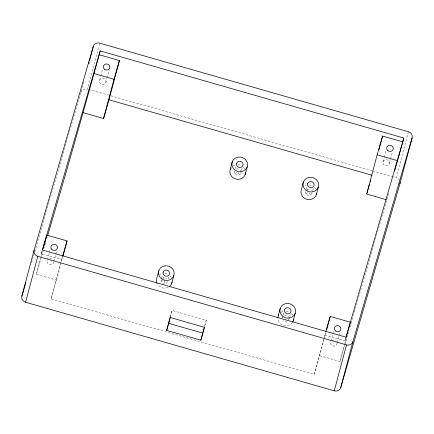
<?xml version="1.0" encoding="UTF-8"?>
<svg xmlns="http://www.w3.org/2000/svg" width="434" height="434" viewBox="0 0 434 434"><rect width="100%" height="100%" fill="white"/><g stroke="black" fill="none" stroke-linecap="round" stroke-linejoin="round"><path stroke-width="0.33" stroke-dasharray="2.17 1.63" d="M161.074 279.881L161.009 280.331A3.293 3.049 14.9 0 0 163.059 283.603L163.406 283.755M234.648 170.768L234.441 171.538A3.293 3.049 14.9 0 0 236.492 174.81L237.317 175.032A3.293 3.049 14.9 0 0 240.74 173.242L240.951 172.472M282.458 317.97L283.028 315.605M305.601 191.399L305.541 191.85A3.293 3.049 14.9 0 0 307.587 195.121L308.417 195.343A3.293 3.049 14.9 0 0 311.84 193.553L312.496 191.318M288.756 319.674L288.963 318.903M311.986 193.233L312.046 192.783M34.736 251.845L83.822 81.972M324.111 339.323L314.319 374.412L51.158 298.896L61.601 259.651L41.355 253.841L42.375 250.017M51.158 298.896L56.599 280.158L36.358 274.348L42.451 251.454M99.543 43.801L87.489 89.095A5.268 4.877 14.9 0 0 81.071 92.328M47.566 259.521L49.302 252.995M49.476 252.344L50.518 248.427M99.603 80.458L100.645 76.541M100.818 75.89L102.728 68.713M53.892 261.339L55.628 254.812M55.802 254.161L56.67 250.895M105.929 82.276A3.293 3.049 14.9 0 0 101.919 78.375A3.293 3.049 14.9 0 0 100.449 83.447A3.293 3.049 14.9 0 0 105.929 82.276L106.97 78.359M107.144 77.708L109.227 69.874M56.599 280.158L60.776 264.458M61.476 261.843L62.691 257.264M161.584 277.966L162.43 274.776M168.137 279.16L168.983 275.97M170.443 316.901L172.162 310.44L206.324 320.243L204.777 326.059M235.185 168.533L236.373 164.068M240.886 172.922L241.396 171.007M241.564 170.367L242.248 167.817M306.111 189.484L307.467 184.379M312.664 190.678L313.343 188.128M283.196 314.97L283.874 312.415M288.903 319.353L290.259 314.249M314.319 374.412L324.062 337.788M324.236 337.131L325.511 332.585M324.285 338.666L325.853 332.78M330.968 340.847L332.704 334.326M332.878 333.67L333.572 331.061M383.005 161.784L384.047 157.873M384.22 157.216L386.13 150.039M337.294 342.665L339.03 336.138M339.204 335.487L340.072 332.222M389.331 163.602A3.293 3.049 14.9 0 0 385.321 159.707A3.293 3.049 14.9 0 0 383.851 164.774A3.293 3.049 14.9 0 0 389.331 163.602L390.372 159.685M390.546 159.034L392.455 151.857M324.757 335.173L345.003 340.978L346.023 337.153M319.76 355.674L340.001 361.484L344.699 343.826M344.878 343.169L346.267 337.94M388.685 193.314L349.994 327.079M399.378 180.083A5.268 4.877 14.9 0 0 396.193 177.685L408.421 131.741M31.525 262.917L33.982 254.449M41.355 253.841L42.109 251.259M36.358 274.348L44.273 247.082M45.027 244.488L45.782 241.89M46.726 238.646L47.48 236.047M61.601 259.651L62.35 257.069M170.307 316.825L172.162 310.44M204.653 325.994L206.324 320.243M345.003 340.978L345.941 337.75M340.001 361.484L344.715 345.258M344.905 344.607L349.05 330.328M167.453 281.715L167.307 282.035A3.293 3.049 14.9 0 1 163.889 283.831M282.518 317.52L282.664 317.2M234.865 173.502L237.121 172.336M305.975 193.732L308.243 192.588M161.019 281.069L162.962 280.869M88.791 89.469L108.332 95.073M110.936 95.822L372.101 170.768M372.752 170.958L391.636 176.378M392.287 176.562L396.193 177.685M238.016 172.586L239.351 174.745M307.18 189.593L307.831 190.678M309.138 192.848L310.446 195.018M163.781 277.689L164.068 279.518M164.258 280.738L164.736 283.787M53.653 261.854A3.293 3.049 14.9 0 1 49.53 264.664A3.293 3.049 14.9 0 1 47.545 260.102M49.536 258.745A3.293 3.049 14.9 0 1 53.219 260.308M337.055 343.18A3.293 3.049 14.9 0 1 332.932 345.99A3.293 3.049 14.9 0 1 330.947 341.428M332.146 340.348A3.293 3.049 14.9 0 1 336.621 341.634M306.762 189.842A3.293 3.049 14.9 0 1 309.171 189.284L310.001 189.512A3.293 3.049 14.9 0 1 311.362 190.504M305.162 185.665A7.899 7.318 14.9 0 1 306.431 185.22M309.133 184.982A7.899 7.318 14.9 0 1 312.572 186.002M314.585 187.553A7.899 7.318 14.9 0 1 315.768 189.164M162.229 278.324A3.293 3.049 14.9 0 1 164.638 277.771L165.468 277.993A3.293 3.049 14.9 0 1 166.83 278.986M167.898 287.449A7.899 7.318 14.9 0 1 157.634 284.514M159.473 274.798A7.899 7.318 14.9 0 1 161.898 273.702M164.605 273.463A7.899 7.318 14.9 0 1 168.045 274.489M170.057 276.035A7.899 7.318 14.9 0 1 171.235 277.646M287.01 321.296A3.293 3.049 14.9 0 1 285.333 321.464L284.503 321.241A3.293 3.049 14.9 0 1 283.142 320.249M284.406 315.578A3.293 3.049 14.9 0 1 286.087 315.404L286.917 315.632A3.293 3.049 14.9 0 1 288.713 317.325M292.342 322.619A7.899 7.318 14.9 0 1 283.679 325.467A7.899 7.318 14.9 0 1 277.858 318.48M280.917 312.437A7.899 7.318 14.9 0 1 284.004 311.2M286.049 311.102A7.899 7.318 14.9 0 1 289.489 312.122M291.502 313.673A7.899 7.318 14.9 0 1 292.679 315.285M236.394 169.146A3.293 3.049 14.9 0 1 238.071 168.972L238.901 169.2A3.293 3.049 14.9 0 1 240.702 170.893M232.906 166.005A7.899 7.318 14.9 0 1 235.331 164.909M238.033 164.67A7.899 7.318 14.9 0 1 241.478 165.69M243.49 167.242A7.899 7.318 14.9 0 1 244.667 168.853"/><path stroke-width="0.65" d="M21.879 296.124L34.102 250.179L93.294 46.384A5.268 4.877 14.9 0 1 99.717 43.15L408.421 131.741A5.268 4.877 14.9 0 1 412.121 137.876L399.898 183.821L340.706 387.616A5.268 4.877 14.9 0 1 334.283 390.85L25.579 302.259A5.268 4.877 14.9 0 1 21.879 296.124L25.85 282.447M88.644 63.858L89.16 61.916M89.507 60.619L93.294 46.384M25.579 302.259L37.807 256.315A5.268 4.877 14.9 0 1 34.102 250.179M43.839 246.224L44.366 244.261M44.713 242.953L45.928 238.374M47.669 235.402C65.822 174.077 83.285 112.569 100.205 50.908L403.848 138.045L394.604 171.077M63.038 255.957L67.042 240.913L46.801 235.103L42.483 249.968M83.301 112.715L103.542 118.525L113.985 79.281L119.426 60.543L99.185 54.733M103.542 118.525L108.988 99.787L119.426 60.543M158.801 270.67L156.766 278.324A7.899 7.318 14.9 0 0 157.005 283.359M171.761 283.272L173.801 275.617A7.899 7.318 14.9 0 0 164.594 265.906A7.899 7.318 14.9 0 0 160.509 277.906A7.899 7.318 14.9 0 0 173.801 275.617M166.683 330.388L170.123 317.466L204.284 327.269L200.844 340.191L166.683 330.388L170.269 317.547M230.199 169.531L232.233 161.871M203.058 332.52L204.604 326.704M245.194 174.479L247.228 166.819A7.899 7.318 14.9 0 0 238.027 157.108A7.899 7.318 14.9 0 0 233.937 169.108A7.899 7.318 14.9 0 0 247.228 166.819M303.333 182.182L301.294 189.842A7.899 7.318 14.9 0 0 307.098 199.434A7.899 7.318 14.9 0 0 316.587 193.548M278.21 315.963L280.25 308.303M316.294 194.79L318.328 187.13A7.899 7.318 14.9 0 0 309.127 177.419A7.899 7.318 14.9 0 0 305.037 189.419A7.899 7.318 14.9 0 0 318.328 187.13M293.205 320.91L295.245 313.25A7.899 7.318 14.9 0 0 286.044 303.54A7.899 7.318 14.9 0 0 281.954 315.54A7.899 7.318 14.9 0 0 295.245 313.25M326.721 329.514L330.203 316.429L350.444 322.24L345.941 337.75M386.314 199.673L366.703 194.047L377.146 154.802L382.587 136.064L402.828 141.869M378.931 149.795L382.587 136.064M334.283 390.85L346.511 344.905A5.268 4.877 14.9 0 0 352.929 341.672L412.121 137.876M340.706 387.616L352.929 341.672M100.205 50.908L42.375 250.017L346.023 337.153L403.848 138.045M62.539 256.423L67.042 240.913M200.844 340.191L202.884 333.166L168.723 323.363M325.695 331.939L330.203 316.429M366.703 194.047L369.518 184.352M370.267 181.765L370.831 179.828M93.744 73.476L113.985 79.281M377.146 154.802L397.387 160.613M108.988 99.787L372.144 175.303M37.807 256.315L346.511 344.905M400.077 182.557A5.268 4.877 14.9 0 1 399.898 183.821M172.059 282.029A7.899 7.318 14.9 0 1 169.575 286.407M293.563 319.033A7.899 7.318 14.9 0 1 292.684 322.077M277.858 317.84A7.899 7.318 14.9 0 1 278.736 314.796M245.546 172.602A7.899 7.318 14.9 0 1 235.337 178.933A7.899 7.318 14.9 0 1 231.062 167.822M163.108 272.226L163.048 272.671A3.293 3.049 14.9 0 0 165.094 275.948L165.924 276.17A3.293 3.049 14.9 0 0 169.347 274.375L169.553 273.61A3.293 3.049 14.9 0 0 167.508 270.333L166.678 270.111A3.293 3.049 14.9 0 0 163.255 271.906L163.108 272.226M236.541 163.434L236.481 163.878A3.293 3.049 14.9 0 0 238.526 167.15L239.356 167.378A3.293 3.049 14.9 0 0 242.78 165.582L242.986 164.817A3.293 3.049 14.9 0 0 240.941 161.54L240.111 161.318A3.293 3.049 14.9 0 0 236.687 163.113L236.541 163.434M284.552 309.865L284.492 310.31A3.293 3.049 14.9 0 0 286.543 313.587L287.368 313.809A3.293 3.049 14.9 0 0 290.791 312.013L291.002 311.249A3.293 3.049 14.9 0 0 288.952 307.972L288.122 307.749A3.293 3.049 14.9 0 0 284.699 309.545L284.552 309.865M307.641 183.745L307.576 184.19A3.293 3.049 14.9 0 0 309.626 187.466L310.456 187.689A3.293 3.049 14.9 0 0 313.874 185.893L314.086 185.128A3.293 3.049 14.9 0 0 312.035 181.851L311.205 181.629A3.293 3.049 14.9 0 0 307.787 183.425L307.641 183.745M104.268 69.093A3.293 3.049 14.9 0 0 109.748 67.916A3.293 3.049 14.9 0 0 105.739 64.02A3.293 3.049 14.9 0 0 104.268 69.093M387.671 150.419A3.293 3.049 14.9 0 0 393.15 149.242A3.293 3.049 14.9 0 0 389.141 145.347A3.293 3.049 14.9 0 0 387.671 150.419M51.879 249.458A3.293 3.049 14.9 0 0 57.364 248.286A3.293 3.049 14.9 0 0 53.355 244.391A3.293 3.049 14.9 0 0 51.879 249.458M335.281 330.789A3.293 3.049 14.9 0 0 340.766 329.612A3.293 3.049 14.9 0 0 336.757 325.717A3.293 3.049 14.9 0 0 335.281 330.789"/></g></svg>
